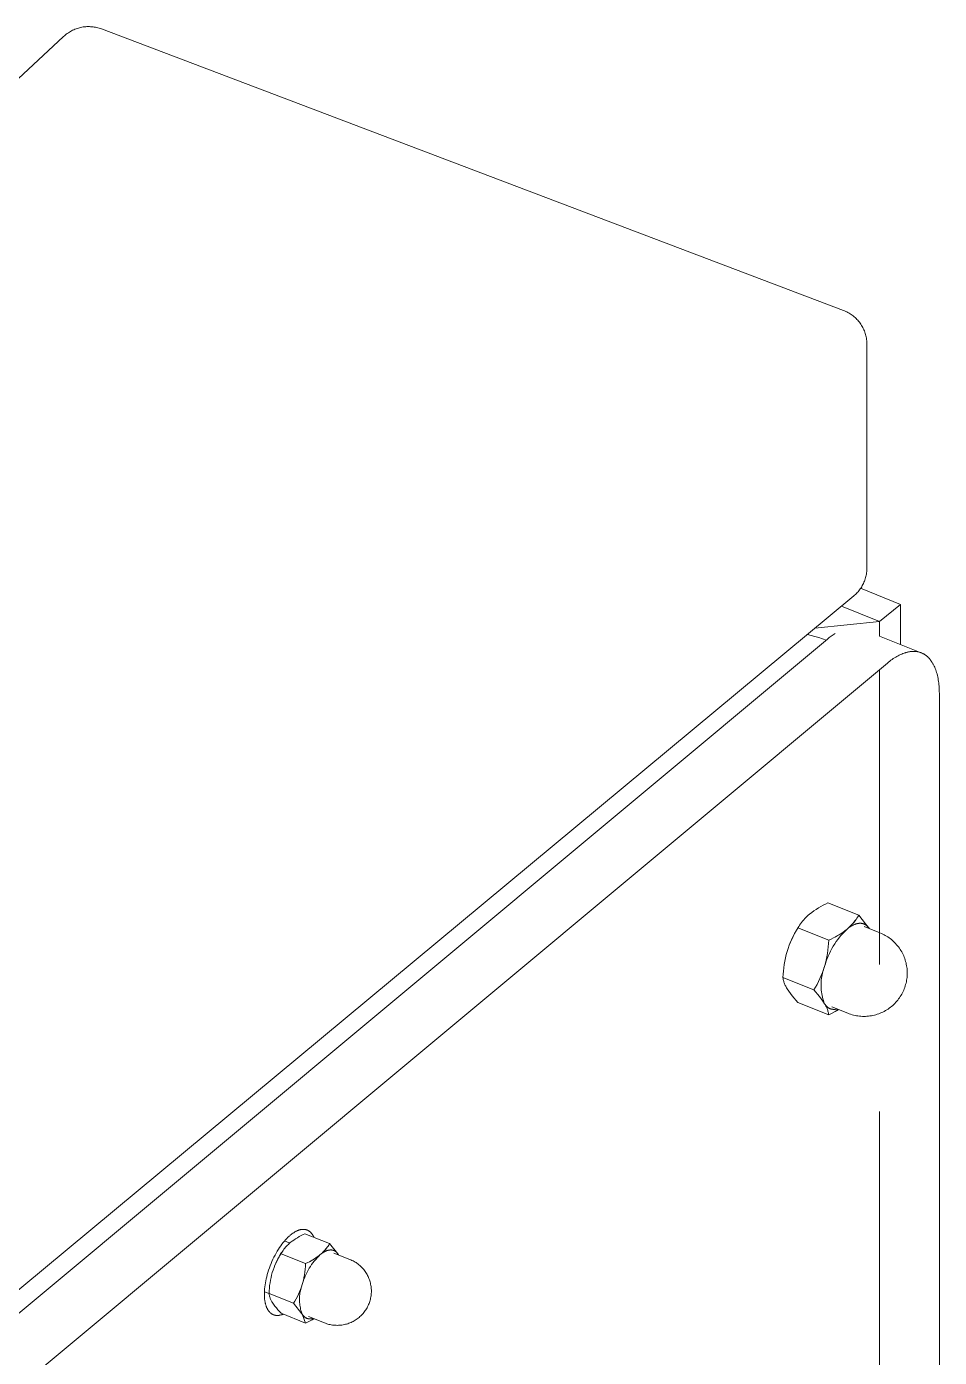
# Model space of a CAD drawing. Header units: inches. Extents: x -6 to 195, y -3 to 126.
# Drawn here: x 185.83 to 189.77, y 62.73 to 68.48 of the extents above; entities that cross this region are included whole.
import ezdxf

# ---------------------------------------------------------------- set-up
doc = ezdxf.new("R2010")
doc.units = ezdxf.units.IN
doc.linetypes.add('HIDDEN', pattern=[1.905, 1.27, -0.635])
doc.layers.add('ZANO_R', color=7, linetype='Continuous', lineweight=0)
doc.layers.add('ZANO_R_przerywana', color=250, linetype='HIDDEN', lineweight=0)

msp = doc.modelspace()

# ---------------------------------------------------------------- linework, layer by layer
at = {"layer": 'ZANO_R'}
for p, q in [((176.81448, 59.89315), (185.98749, 68.43479)), ((185.98749, 68.43479), (185.99084, 68.43782)), ((185.99084, 68.43782), (185.99491, 68.44128)), ((185.99491, 68.44128), (185.99908, 68.44459)), ((185.99908, 68.44459), (186.00337, 68.44776)), ((186.00337, 68.44776), (186.00777, 68.45078)), ((186.00777, 68.45078), (186.01226, 68.45365)), ((186.01226, 68.45365), (186.01685, 68.45637)), ((186.01685, 68.45637), (186.02152, 68.45893)), ((186.02152, 68.45893), (186.02628, 68.46133)), ((186.02628, 68.46133), (186.03112, 68.46357)), ((186.03112, 68.46357), (186.03604, 68.46564)), ((186.03604, 68.46564), (186.04102, 68.46755)), ((186.04102, 68.46755), (186.04606, 68.46928)), ((186.04606, 68.46928), (186.05116, 68.47085)), ((186.05116, 68.47085), (186.0563, 68.47224)), ((186.0563, 68.47224), (186.06149, 68.47345)), ((186.06149, 68.47345), (186.06672, 68.47449)), ((186.06672, 68.47449), (186.07199, 68.47536)), ((186.07199, 68.47536), (186.07727, 68.47604)), ((186.07727, 68.47604), (186.08258, 68.47654)), ((186.08258, 68.47654), (186.08791, 68.47687)), ((186.08791, 68.47687), (186.09324, 68.47701)), ((186.09324, 68.47701), (186.09857, 68.47697)), ((186.09857, 68.47697), (186.1039, 68.47676)), ((186.1039, 68.47676), (186.10921, 68.47636)), ((186.10921, 68.47636), (186.11451, 68.47578)), ((186.11451, 68.47578), (186.11979, 68.47502)), ((186.11979, 68.47502), (186.12504, 68.47409)), ((186.12504, 68.47409), (186.13026, 68.47298)), ((186.13026, 68.47298), (186.13543, 68.47169)), ((186.13543, 68.47169), (186.14056, 68.47023)), ((186.14056, 68.47023), (186.14563, 68.46859)), ((186.14563, 68.46859), (186.15065, 68.46678)), ((186.15065, 68.46678), (189.3542, 67.25184)), ((189.3542, 67.25184), (189.35925, 67.24983)), ((189.35925, 67.24983), (189.36422, 67.24764)), ((189.36422, 67.24764), (189.36912, 67.24528)), ((189.36912, 67.24528), (189.37394, 67.24276)), ((189.37394, 67.24276), (189.37866, 67.24007)), ((189.37866, 67.24007), (189.38329, 67.23721)), ((189.38329, 67.23721), (189.38781, 67.2342)), ((189.38781, 67.2342), (189.39223, 67.23104)), ((189.39223, 67.23104), (189.39654, 67.22772)), ((189.39654, 67.22772), (189.40073, 67.22426)), ((189.40073, 67.22426), (189.4048, 67.22065)), ((189.4048, 67.22065), (189.40875, 67.21691)), ((189.40875, 67.21691), (189.41256, 67.21303)), ((189.41256, 67.21303), (189.41623, 67.20903)), ((189.41623, 67.20903), (189.41977, 67.2049)), ((189.41977, 67.2049), (189.42315, 67.20065)), ((189.42315, 67.20065), (189.4264, 67.19628)), ((189.4264, 67.19628), (189.42948, 67.19181)), ((189.42948, 67.19181), (189.43242, 67.18723)), ((189.43242, 67.18723), (189.43519, 67.18255)), ((189.43519, 67.18255), (189.4378, 67.17778)), ((189.4378, 67.17778), (189.44024, 67.17293)), ((189.44024, 67.17293), (189.44251, 67.16799)), ((189.44251, 67.16799), (189.44462, 67.16297)), ((189.44462, 67.16297), (189.44654, 67.15789)), ((189.44654, 67.15789), (189.44829, 67.15274)), ((189.44829, 67.15274), (189.44987, 67.14754)), ((189.44987, 67.14754), (189.45126, 67.14229)), ((189.45126, 67.14229), (189.45247, 67.13699)), ((189.45247, 67.13699), (189.4535, 67.13165)), ((189.4535, 67.13165), (189.45434, 67.12628)), ((189.45434, 67.12628), (189.45499, 67.12088)), ((189.45499, 67.12088), (189.45546, 67.11546)), ((189.45546, 67.11546), (189.45574, 67.11003)), ((189.45574, 67.11003), (189.45584, 67.1046)), ((189.45584, 67.1046), (189.45584, 66.14023)), ((189.45574, 66.13488), (189.45547, 66.12953)), ((189.45584, 66.14023), (189.45574, 66.13488)), ((189.44292, 66.07777), (189.44071, 66.07289)), ((189.44496, 66.08271), (189.44292, 66.07777)), ((189.44683, 66.08773), (189.44496, 66.08271)), ((189.44852, 66.09281), (189.44683, 66.08773)), ((189.45005, 66.09794), (189.44852, 66.09281)), ((189.4514, 66.10312), (189.45005, 66.09794)), ((189.45257, 66.10834), (189.4514, 66.10312)), ((189.45357, 66.1136), (189.45257, 66.10834)), ((189.45438, 66.11889), (189.45357, 66.1136)), ((189.45502, 66.1242), (189.45438, 66.11889)), ((189.45547, 66.12953), (189.45502, 66.1242)), ((189.39898, 66.0191), (179.46426, 57.76634)), ((189.40232, 66.02195), (189.39898, 66.0191)), ((189.40628, 66.02555), (189.40232, 66.02195)), ((189.41011, 66.02928), (189.40628, 66.02555)), ((189.41382, 66.03314), (189.41011, 66.02928)), ((189.41739, 66.03713), (189.41382, 66.03314)), ((189.42083, 66.04123), (189.41739, 66.03713)), ((189.42412, 66.04545), (189.42083, 66.04123)), ((189.42727, 66.04978), (189.42412, 66.04545)), ((189.43027, 66.05422), (189.42727, 66.04978)), ((189.42868, 66.05183), (189.60046, 65.98259)), ((189.43312, 66.05875), (189.43027, 66.05422)), ((189.43581, 66.06337), (189.43312, 66.05875)), ((189.43834, 66.06809), (189.43581, 66.06337)), ((189.44071, 66.07289), (189.43834, 66.06809)), ((189.34535, 65.97454), (189.51013, 65.90811)), ((189.60046, 65.98259), (189.51013, 65.90811)), ((189.60046, 65.80932), (189.60046, 65.98259)), ((189.2312, 65.87972), (189.51013, 65.90811)), ((189.51013, 65.90811), (189.51013, 65.84545)), ((189.19849, 65.85254), (189.21504, 65.84859)), ((189.21504, 65.84859), (189.23147, 65.84416)), ((189.3016, 65.8453), (189.29344, 65.83915)), ((189.30996, 65.85117), (189.3016, 65.8453)), ((189.31853, 65.85674), (189.30996, 65.85117)), ((189.51013, 65.84545), (189.69017, 65.77344)), ((179.64509, 57.79825), (189.2855, 65.83272)), ((189.23147, 65.84416), (189.24777, 65.83926)), ((189.24777, 65.83926), (189.26392, 65.83389)), ((189.26392, 65.83389), (189.27991, 65.82806)), ((189.29344, 65.83915), (189.2855, 65.83272)), ((189.54441, 65.72917), (189.54939, 65.73324)), ((189.54939, 65.73324), (189.5544, 65.73718)), ((189.5544, 65.73718), (189.55946, 65.74099)), ((189.55946, 65.74099), (189.56455, 65.74466)), ((189.56455, 65.74466), (189.56968, 65.74818)), ((189.56968, 65.74818), (189.57483, 65.75155)), ((189.57483, 65.75155), (189.58001, 65.75476)), ((189.58001, 65.75476), (189.5852, 65.7578)), ((189.5852, 65.7578), (189.59042, 65.76067)), ((189.59042, 65.76067), (189.59564, 65.76336)), ((189.59564, 65.76336), (189.60087, 65.76586)), ((189.60087, 65.76586), (189.6061, 65.76817)), ((189.6061, 65.76817), (189.61133, 65.77028)), ((189.61133, 65.77028), (189.61654, 65.77219)), ((189.61654, 65.77219), (189.61915, 65.77307)), ((189.61915, 65.77307), (189.62175, 65.77389)), ((189.62175, 65.77389), (189.62434, 65.77466)), ((189.62434, 65.77466), (189.62693, 65.77538)), ((189.62693, 65.77538), (189.62952, 65.77604)), ((189.62952, 65.77604), (189.6321, 65.77664)), ((189.6321, 65.77664), (189.63467, 65.77719)), ((189.63467, 65.77719), (189.63723, 65.77768)), ((189.63723, 65.77768), (189.63978, 65.77812)), ((189.63978, 65.77812), (189.64232, 65.77849)), ((189.64232, 65.77849), (189.64486, 65.77881)), ((189.64486, 65.77881), (189.64738, 65.77907)), ((189.64738, 65.77907), (189.64989, 65.77928)), ((189.64989, 65.77928), (189.65239, 65.77942)), ((189.65239, 65.77942), (189.65488, 65.7795)), ((189.65488, 65.7795), (189.65735, 65.77953)), ((189.65735, 65.77953), (189.65981, 65.77949)), ((189.65981, 65.77949), (189.66225, 65.77939)), ((189.66225, 65.77939), (189.66468, 65.77923)), ((189.66468, 65.77923), (189.66709, 65.77901)), ((189.66709, 65.77901), (189.66949, 65.77873)), ((189.66949, 65.77873), (189.67186, 65.77839)), ((189.67186, 65.77839), (189.67422, 65.77799)), ((189.67422, 65.77799), (189.67656, 65.77752)), ((189.67656, 65.77752), (189.67888, 65.777)), ((189.67888, 65.777), (189.68118, 65.77641)), ((189.68118, 65.77641), (189.68346, 65.77576)), ((189.68346, 65.77576), (189.68572, 65.77505)), ((189.68572, 65.77505), (189.68795, 65.77427)), ((189.68795, 65.77427), (189.69017, 65.77344)), ((189.69017, 65.77344), (189.69236, 65.77254)), ((189.69236, 65.77254), (189.69452, 65.77158)), ((189.69452, 65.77158), (189.69667, 65.77056)), ((189.69667, 65.77056), (189.69878, 65.76948)), ((189.69878, 65.76948), (189.70087, 65.76834)), ((189.70087, 65.76834), (189.70294, 65.76714)), ((189.70294, 65.76714), (189.70498, 65.76588)), ((189.70498, 65.76588), (189.70699, 65.76455)), ((189.70699, 65.76455), (189.70897, 65.76317)), ((189.70897, 65.76317), (189.71093, 65.76173)), ((189.71093, 65.76173), (189.71286, 65.76023)), ((189.71286, 65.76023), (189.71476, 65.75867)), ((189.71476, 65.75867), (189.71662, 65.75706)), ((189.71662, 65.75706), (189.71846, 65.75539)), ((189.71846, 65.75539), (189.72027, 65.75366)), ((189.72027, 65.75366), (189.72205, 65.75187)), ((189.72205, 65.75187), (189.7238, 65.75003)), ((189.7238, 65.75003), (189.72551, 65.74813)), ((189.72551, 65.74813), (189.7272, 65.74618)), ((189.7272, 65.74618), (189.72885, 65.74418)), ((189.72885, 65.74418), (189.73047, 65.74212)), ((189.73047, 65.74212), (189.73206, 65.74001)), ((189.73206, 65.74001), (189.73361, 65.73785)), ((189.73361, 65.73785), (189.73514, 65.73563)), ((189.73514, 65.73563), (189.73662, 65.73337)), ((189.73662, 65.73337), (189.73808, 65.73106)), ((189.73808, 65.73106), (189.7395, 65.7287)), ((189.54441, 65.72917), (179.904, 57.6947)), ((189.7395, 65.7287), (189.74089, 65.72629)), ((189.74089, 65.72629), (189.74224, 65.72383)), ((189.74224, 65.72383), (189.74356, 65.72133)), ((189.74356, 65.72133), (189.74484, 65.71878)), ((189.74484, 65.71878), (189.74609, 65.71619)), ((189.74609, 65.71619), (189.74849, 65.71088)), ((189.74849, 65.71088), (189.75075, 65.7054)), ((189.75075, 65.7054), (189.75286, 65.69977)), ((189.75286, 65.69977), (189.75484, 65.69398)), ((189.75484, 65.69398), (189.75668, 65.68805)), ((189.75668, 65.68805), (189.75839, 65.68199)), ((189.75839, 65.68199), (189.75995, 65.6758)), ((189.75995, 65.6758), (189.76138, 65.66949)), ((189.76138, 65.66949), (189.76267, 65.66307)), ((189.76267, 65.66307), (189.76383, 65.65655)), ((189.76383, 65.65655), (189.76486, 65.64993)), ((189.76486, 65.64993), (189.76576, 65.64323)), ((189.76576, 65.64323), (189.76653, 65.63645)), ((189.76653, 65.63645), (189.76718, 65.6296)), ((189.76718, 65.6296), (189.7677, 65.62269)), ((189.7677, 65.62269), (189.76838, 65.60871)), ((189.76838, 65.60871), (189.7686, 65.59456)), ((189.7686, 52.92922), (189.7686, 65.59456)), ((189.19744, 64.6358), (189.2027, 64.64061)), ((189.2027, 64.64061), (189.20812, 64.64526)), ((189.20812, 64.64526), (189.21731, 64.65235)), ((189.21731, 64.65235), (189.22672, 64.65915)), ((189.22672, 64.65915), (189.23635, 64.66565)), ((189.23635, 64.66565), (189.24617, 64.67185)), ((189.24617, 64.67185), (189.25619, 64.67772)), ((189.25619, 64.67772), (189.26639, 64.68328)), ((189.26639, 64.68328), (189.27676, 64.68851)), ((189.27676, 64.68851), (189.28729, 64.69342)), ((189.28729, 64.69342), (189.4202, 64.64026)), ((189.4202, 64.64026), (189.41659, 64.6341)), ((189.4647, 64.58481), (189.4202, 64.64026)), ((189.15056, 64.57356), (189.15785, 64.58554)), ((189.15422, 64.58048), (189.16118, 64.59137)), ((189.15785, 64.58554), (189.1615, 64.59167)), ((189.15785, 64.58554), (189.29076, 64.53238)), ((189.16118, 64.59137), (189.16258, 64.59346)), ((189.1615, 64.59167), (189.16535, 64.59767)), ((189.16517, 64.59734), (189.16588, 64.5984)), ((189.16535, 64.59767), (189.16939, 64.60355)), ((189.16939, 64.60355), (189.17362, 64.60929)), ((189.17362, 64.60929), (189.17804, 64.6149)), ((189.17804, 64.6149), (189.18263, 64.62036)), ((189.18263, 64.62036), (189.1874, 64.62566)), ((189.1874, 64.62566), (189.19234, 64.63081)), ((189.19234, 64.63081), (189.19744, 64.6358)), ((189.37539, 64.58514), (189.36993, 64.58054)), ((189.36993, 64.58054), (189.37338, 64.58334)), ((189.37338, 64.58334), (189.37685, 64.586)), ((189.38068, 64.58993), (189.37539, 64.58514)), ((189.37685, 64.586), (189.38034, 64.58852)), ((189.38034, 64.58852), (189.38385, 64.59089)), ((189.38581, 64.59489), (189.38068, 64.58993)), ((189.38641, 64.59569), (189.38171, 64.59107)), ((189.38385, 64.59089), (189.38736, 64.59311)), ((189.39077, 64.60002), (189.38581, 64.59489)), ((189.39096, 64.60046), (189.38641, 64.59569)), ((189.38736, 64.59311), (189.38912, 64.59416)), ((189.38912, 64.59416), (189.39088, 64.59517)), ((189.39555, 64.60533), (189.39077, 64.60002)), ((189.39088, 64.59517), (189.39264, 64.59613)), ((189.39536, 64.60537), (189.39096, 64.60046)), ((189.39264, 64.59613), (189.39439, 64.59705)), ((189.39439, 64.59705), (189.39615, 64.59793)), ((189.39961, 64.61041), (189.39536, 64.60537)), ((189.40014, 64.61079), (189.39555, 64.60533)), ((189.39615, 64.59793), (189.3979, 64.59876)), ((189.3979, 64.59876), (189.39965, 64.59955)), ((189.4037, 64.61557), (189.39961, 64.61041)), ((189.39965, 64.59955), (189.40139, 64.6003)), ((189.40455, 64.6164), (189.40014, 64.61079)), ((189.40139, 64.6003), (189.40313, 64.601)), ((189.40313, 64.601), (189.40487, 64.60165)), ((189.40763, 64.62086), (189.4037, 64.61557)), ((189.40877, 64.62216), (189.40455, 64.6164)), ((189.40487, 64.60165), (189.4066, 64.60225)), ((189.4066, 64.60225), (189.40832, 64.60281)), ((189.40832, 64.60281), (189.41003, 64.60332)), ((189.41278, 64.62806), (189.40877, 64.62216)), ((189.41003, 64.60332), (189.41173, 64.60378)), ((189.41173, 64.60378), (189.41343, 64.6042)), ((189.41659, 64.6341), (189.41278, 64.62806)), ((189.41343, 64.6042), (189.41511, 64.60456)), ((189.41511, 64.60456), (189.41679, 64.60487)), ((189.41679, 64.60487), (189.41845, 64.60514)), ((189.41845, 64.60514), (189.4201, 64.60535)), ((189.4201, 64.60535), (189.42174, 64.60552)), ((189.42174, 64.60552), (189.42337, 64.60564)), ((189.42337, 64.60564), (189.42498, 64.6057)), ((189.42498, 64.6057), (189.42657, 64.60572)), ((189.42657, 64.60572), (189.42816, 64.60568)), ((189.42816, 64.60568), (189.42972, 64.6056)), ((189.42972, 64.6056), (189.43127, 64.60546)), ((189.43127, 64.60546), (189.4328, 64.60528)), ((189.4328, 64.60528), (189.43431, 64.60504)), ((189.43431, 64.60504), (189.43581, 64.60476)), ((189.43581, 64.60476), (189.43728, 64.60442)), ((189.43728, 64.60442), (189.43874, 64.60404)), ((189.43874, 64.60404), (189.43946, 64.60383)), ((189.43946, 64.60383), (189.44018, 64.60361)), ((189.44018, 64.60361), (189.44089, 64.60338)), ((189.44089, 64.60338), (189.44159, 64.60313)), ((189.44159, 64.60313), (189.44229, 64.60287)), ((189.44229, 64.60287), (189.44299, 64.6026)), ((189.44299, 64.6026), (189.44368, 64.60232)), ((189.44326, 64.59189), (189.51219, 64.56432)), ((189.44368, 64.60232), (189.44436, 64.60203)), ((189.44436, 64.60203), (189.44571, 64.6014)), ((189.44571, 64.6014), (189.44704, 64.60073)), ((189.44704, 64.60073), (189.44835, 64.60002)), ((189.44835, 64.60002), (189.44963, 64.59926)), ((189.44963, 64.59926), (189.45089, 64.59845)), ((189.45089, 64.59845), (189.45213, 64.5976)), ((189.45213, 64.5976), (189.45334, 64.5967)), ((189.45334, 64.5967), (189.45453, 64.59577)), ((189.45453, 64.59577), (189.45569, 64.59479)), ((189.45569, 64.59479), (189.45683, 64.59377)), ((189.45683, 64.59377), (189.45794, 64.5927)), ((189.45794, 64.5927), (189.45903, 64.5916)), ((189.45903, 64.5916), (189.46009, 64.59046)), ((189.46009, 64.59046), (189.46113, 64.58928)), ((189.46113, 64.58928), (189.46214, 64.58806)), ((189.46214, 64.58806), (189.46312, 64.58681)), ((189.46312, 64.58681), (189.46408, 64.58552)), ((189.46408, 64.58552), (189.46501, 64.58419)), ((189.46501, 64.58419), (189.46591, 64.58283)), ((189.12491, 64.52296), (189.13002, 64.53483)), ((189.12545, 64.52347), (189.13111, 64.5363)), ((189.13002, 64.53483), (189.13552, 64.54653)), ((189.13111, 64.5363), (189.13719, 64.54893)), ((189.13552, 64.54653), (189.14139, 64.55804)), ((189.13719, 64.54893), (189.14367, 64.56136)), ((189.14139, 64.55804), (189.14762, 64.56936)), ((189.14367, 64.56136), (189.15056, 64.57356)), ((189.14762, 64.56936), (189.15422, 64.58048)), ((189.29076, 64.53238), (189.29006, 64.51805)), ((189.30132, 64.53721), (189.29076, 64.53238)), ((189.31172, 64.54239), (189.30132, 64.53721)), ((189.32194, 64.54792), (189.31172, 64.54239)), ((189.31666, 64.51665), (189.32332, 64.52653)), ((189.32703, 64.55112), (189.31821, 64.54622)), ((189.33197, 64.55379), (189.32194, 64.54792)), ((189.32332, 64.52653), (189.33031, 64.53617)), ((189.3357, 64.55627), (189.32703, 64.55112)), ((189.33031, 64.53617), (189.33762, 64.54557)), ((189.34179, 64.56), (189.33197, 64.55379)), ((189.34422, 64.56167), (189.3357, 64.55627)), ((189.33762, 64.54557), (189.34525, 64.55472)), ((189.33831, 64.55788), (189.33848, 64.55781)), ((189.3514, 64.56653), (189.34179, 64.56)), ((189.35258, 64.5673), (189.34422, 64.56167)), ((189.34525, 64.55472), (189.35318, 64.56361)), ((189.36078, 64.57338), (189.3514, 64.56653)), ((189.35318, 64.56361), (189.36141, 64.57221)), ((189.36993, 64.58054), (189.36078, 64.57338)), ((189.36141, 64.57221), (189.36993, 64.58054)), ((189.36906, 64.57981), (189.36905, 64.57981)), ((189.51219, 64.56432), (189.51806, 64.56186)), ((189.51806, 64.56186), (189.52384, 64.5592)), ((189.52384, 64.5592), (189.52952, 64.55634)), ((189.52952, 64.55634), (189.5351, 64.5533)), ((189.5351, 64.5533), (189.54058, 64.55006)), ((189.54058, 64.55006), (189.54594, 64.54665)), ((189.54594, 64.54665), (189.55118, 64.54305)), ((189.55118, 64.54305), (189.5563, 64.53927)), ((189.5563, 64.53927), (189.56129, 64.53532)), ((189.56129, 64.53532), (189.56614, 64.53121)), ((189.56614, 64.53121), (189.57084, 64.52693)), ((189.57084, 64.52693), (189.5754, 64.5225)), ((189.10394, 64.45618), (189.10727, 64.47014)), ((189.10727, 64.47014), (189.11104, 64.48399)), ((189.11104, 64.48399), (189.11541, 64.4973)), ((189.11541, 64.4973), (189.12022, 64.51047)), ((189.12018, 64.51093), (189.12491, 64.52296)), ((189.12022, 64.51047), (189.12545, 64.52347)), ((189.28531, 64.47527), (189.28285, 64.46113)), ((189.28734, 64.48948), (189.28531, 64.47527)), ((189.28892, 64.50374), (189.28734, 64.48948)), ((189.28863, 64.46419), (189.29351, 64.47505)), ((189.29006, 64.51805), (189.28892, 64.50374)), ((189.29351, 64.47505), (189.29877, 64.48574)), ((189.29877, 64.48574), (189.30438, 64.49624)), ((189.30438, 64.49624), (189.31035, 64.50655)), ((189.31035, 64.50655), (189.31666, 64.51665)), ((189.5754, 64.5225), (189.57981, 64.51791)), ((189.57981, 64.51791), (189.58405, 64.51318)), ((189.58405, 64.51318), (189.58814, 64.5083)), ((189.58814, 64.5083), (189.59205, 64.50329)), ((189.59205, 64.50329), (189.5958, 64.49815)), ((189.5958, 64.49815), (189.59936, 64.49288)), ((189.59936, 64.49288), (189.60275, 64.4875)), ((189.60275, 64.4875), (189.60594, 64.482)), ((189.60594, 64.482), (189.60896, 64.4764)), ((189.60896, 64.4764), (189.61177, 64.4707)), ((189.61177, 64.4707), (189.6144, 64.46491)), ((189.09497, 64.39951), (189.09655, 64.41378)), ((189.09655, 64.41378), (189.09857, 64.42798)), ((189.09857, 64.42798), (189.10104, 64.44212)), ((189.10104, 64.44212), (189.10394, 64.45618)), ((189.26781, 64.40518), (189.27021, 64.41227)), ((189.27285, 64.41927), (189.26848, 64.40595)), ((189.27021, 64.41227), (189.27285, 64.41927)), ((189.27662, 64.43311), (189.27285, 64.41927)), ((189.27285, 64.41927), (189.27622, 64.43069)), ((189.27622, 64.43069), (189.27997, 64.44199)), ((189.27995, 64.44707), (189.27662, 64.43311)), ((189.28285, 64.46113), (189.27995, 64.44707)), ((189.27997, 64.44199), (189.28411, 64.45316)), ((189.28411, 64.45316), (189.28863, 64.46419)), ((189.6144, 64.46491), (189.61682, 64.45903)), ((189.61682, 64.45903), (189.61904, 64.45307)), ((189.61904, 64.45307), (189.62106, 64.44704)), ((189.62106, 64.44704), (189.62288, 64.44094)), ((189.62288, 64.44094), (189.62448, 64.43479)), ((189.62448, 64.43479), (189.62588, 64.42858)), ((189.62588, 64.42858), (189.62706, 64.42233)), ((189.62706, 64.42233), (189.62803, 64.41605)), ((189.62803, 64.41605), (189.62878, 64.40973)), ((189.62878, 64.40973), (189.62932, 64.4034)), ((189.09313, 64.37087), (189.09383, 64.38521)), ((189.09313, 64.37087), (189.22604, 64.31771)), ((189.09376, 64.36698), (189.09313, 64.37087)), ((189.09452, 64.36311), (189.09376, 64.36698)), ((189.09383, 64.38521), (189.09497, 64.39951)), ((189.09541, 64.35927), (189.09452, 64.36311)), ((189.09643, 64.35546), (189.09541, 64.35927)), ((189.09757, 64.35169), (189.09643, 64.35546)), ((189.09884, 64.34795), (189.09757, 64.35169)), ((189.2467, 64.35432), (189.24021, 64.3419)), ((189.25277, 64.36696), (189.2467, 64.35432)), ((189.25843, 64.37978), (189.25277, 64.36696)), ((189.2576, 64.34638), (189.25799, 64.35386)), ((189.25799, 64.35386), (189.25863, 64.36131)), ((189.26367, 64.39278), (189.25843, 64.37978)), ((189.25863, 64.36131), (189.25953, 64.36874)), ((189.25953, 64.36874), (189.26068, 64.37613)), ((189.26068, 64.37613), (189.26209, 64.38348)), ((189.26209, 64.38348), (189.26374, 64.39078)), ((189.26848, 64.40595), (189.26367, 64.39278)), ((189.26374, 64.39078), (189.26565, 64.39801)), ((189.26565, 64.39801), (189.26781, 64.40518)), ((189.62595, 64.35314), (189.62458, 64.34699)), ((189.62711, 64.35933), (189.62595, 64.35314)), ((189.62806, 64.36556), (189.62711, 64.35933)), ((189.6288, 64.37182), (189.62806, 64.36556)), ((189.62933, 64.37809), (189.6288, 64.37182)), ((189.62932, 64.4034), (189.62965, 64.39704)), ((189.62965, 64.38439), (189.62933, 64.37809)), ((189.62965, 64.39704), (189.62976, 64.39069)), ((189.62976, 64.39069), (189.62965, 64.38439)), ((189.10022, 64.34426), (189.09884, 64.34795)), ((189.10173, 64.34062), (189.10022, 64.34426)), ((189.10336, 64.33703), (189.10173, 64.34062)), ((189.10511, 64.33349), (189.10336, 64.33703)), ((189.10697, 64.33002), (189.10511, 64.33349)), ((189.10895, 64.3266), (189.10697, 64.33002)), ((189.11104, 64.32326), (189.10895, 64.3266)), ((189.11803, 64.31278), (189.11104, 64.32326)), ((189.12536, 64.30254), (189.11803, 64.31278)), ((189.13301, 64.29254), (189.12536, 64.30254)), ((189.23332, 64.32969), (189.22604, 64.31771)), ((189.22604, 64.31771), (189.23462, 64.3085)), ((189.24021, 64.3419), (189.23332, 64.32969)), ((189.23462, 64.3085), (189.2429, 64.29901)), ((189.2429, 64.29901), (189.25087, 64.28926)), ((189.25747, 64.3389), (189.2576, 64.34638)), ((189.2576, 64.33142), (189.25747, 64.3389)), ((189.25799, 64.32395), (189.2576, 64.33142)), ((189.25863, 64.31649), (189.25799, 64.32395)), ((189.25953, 64.30907), (189.25863, 64.31649)), ((189.26068, 64.30167), (189.25953, 64.30907)), ((189.26209, 64.29432), (189.26068, 64.30167)), ((189.26374, 64.28703), (189.26209, 64.29432)), ((189.60323, 64.29469), (189.59991, 64.28933)), ((189.60638, 64.30015), (189.60323, 64.29469)), ((189.60933, 64.30571), (189.60638, 64.30015)), ((189.6121, 64.31137), (189.60933, 64.30571)), ((189.61468, 64.31712), (189.6121, 64.31137)), ((189.61706, 64.32295), (189.61468, 64.31712)), ((189.61924, 64.32886), (189.61706, 64.32295)), ((189.62122, 64.33484), (189.61924, 64.32886)), ((189.623, 64.34089), (189.62122, 64.33484)), ((189.62458, 64.34699), (189.623, 64.34089)), ((189.14098, 64.28279), (189.13301, 64.29254)), ((189.14927, 64.2733), (189.14098, 64.28279)), ((189.15785, 64.26408), (189.14927, 64.2733)), ((189.29076, 64.21092), (189.15785, 64.26408)), ((189.25087, 64.28926), (189.25853, 64.27926)), ((189.25853, 64.27926), (189.26586, 64.26901)), ((189.26565, 64.27979), (189.26374, 64.28703)), ((189.26781, 64.27263), (189.26565, 64.27979)), ((189.26586, 64.26901), (189.27285, 64.25854)), ((189.27021, 64.26554), (189.26781, 64.27263)), ((189.27285, 64.25854), (189.27021, 64.26554)), ((189.27285, 64.25854), (189.27494, 64.25519)), ((189.27362, 64.25715), (189.27285, 64.25854)), ((189.27444, 64.25578), (189.27362, 64.25715)), ((189.2753, 64.25444), (189.27444, 64.25578)), ((189.27494, 64.25519), (189.27692, 64.25178)), ((189.27621, 64.25313), (189.2753, 64.25444)), ((189.27716, 64.25186), (189.27621, 64.25313)), ((189.27692, 64.25178), (189.27878, 64.24831)), ((189.27815, 64.25062), (189.27716, 64.25186)), ((189.27919, 64.24941), (189.27815, 64.25062)), ((189.27878, 64.24831), (189.28052, 64.24477)), ((189.28027, 64.24824), (189.27919, 64.24941)), ((189.28138, 64.2471), (189.28027, 64.24824)), ((189.28052, 64.24477), (189.28215, 64.24118)), ((189.28254, 64.24601), (189.28138, 64.2471)), ((189.28215, 64.24118), (189.28366, 64.23754)), ((189.28373, 64.24495), (189.28254, 64.24601)), ((189.28366, 64.23754), (189.28505, 64.23385)), ((189.28496, 64.24394), (189.28373, 64.24495)), ((189.28622, 64.24297), (189.28496, 64.24394)), ((189.28751, 64.24204), (189.28622, 64.24297)), ((189.28883, 64.24116), (189.28751, 64.24204)), ((189.29019, 64.24032), (189.28883, 64.24116)), ((189.29157, 64.23953), (189.29019, 64.24032)), ((189.29297, 64.23878), (189.29157, 64.23953)), ((189.2944, 64.23809), (189.29297, 64.23878)), ((189.29586, 64.23744), (189.2944, 64.23809)), ((189.29733, 64.23684), (189.29586, 64.23744)), ((189.29883, 64.2363), (189.29733, 64.23684)), ((189.3733, 64.21705), (189.30437, 64.24462)), ((189.55223, 64.23907), (189.5469, 64.23537)), ((189.55742, 64.24296), (189.55223, 64.23907)), ((189.56247, 64.24703), (189.55742, 64.24296)), ((189.56725, 64.25114), (189.56247, 64.24703)), ((189.57188, 64.25542), (189.56725, 64.25114)), ((189.57636, 64.25984), (189.57188, 64.25542)), ((189.58069, 64.26442), (189.57636, 64.25984)), ((189.58487, 64.26914), (189.58069, 64.26442)), ((189.58888, 64.27399), (189.58487, 64.26914)), ((189.59273, 64.27898), (189.58888, 64.27399)), ((189.59641, 64.2841), (189.59273, 64.27898)), ((189.59991, 64.28933), (189.59641, 64.2841)), ((189.28505, 64.23385), (189.28632, 64.23011)), ((189.28632, 64.23011), (189.28746, 64.22634)), ((189.28746, 64.22634), (189.28847, 64.22253)), ((189.28847, 64.22253), (189.28936, 64.21869)), ((189.28936, 64.21869), (189.29012, 64.21482)), ((189.29012, 64.21482), (189.29076, 64.21092)), ((189.29076, 64.21092), (189.30513, 64.21786)), ((189.30034, 64.2358), (189.29883, 64.2363)), ((189.30187, 64.23536), (189.30034, 64.2358)), ((189.30341, 64.23497), (189.30187, 64.23536)), ((189.30497, 64.23463), (189.30341, 64.23497)), ((189.30653, 64.23435), (189.30497, 64.23463)), ((189.30513, 64.21786), (189.31926, 64.22525)), ((189.30811, 64.23412), (189.30653, 64.23435)), ((189.30969, 64.23394), (189.30811, 64.23412)), ((189.31128, 64.23382), (189.30969, 64.23394)), ((189.31287, 64.23375), (189.31128, 64.23382)), ((189.31446, 64.23374), (189.31287, 64.23375)), ((189.31605, 64.23378), (189.31446, 64.23374)), ((189.31764, 64.23387), (189.31605, 64.23378)), ((189.31922, 64.23402), (189.31764, 64.23387)), ((189.3208, 64.23422), (189.31922, 64.23402)), ((189.31926, 64.22525), (189.33315, 64.23311)), ((189.32237, 64.23448), (189.3208, 64.23422)), ((189.32696, 64.22965), (189.32088, 64.22622)), ((189.32393, 64.23478), (189.32237, 64.23448)), ((189.32548, 64.23515), (189.32393, 64.23478)), ((189.32702, 64.23556), (189.32548, 64.23515)), ((189.33298, 64.23318), (189.32696, 64.22965)), ((189.37936, 64.21475), (189.3733, 64.21705)), ((189.3855, 64.21266), (189.37936, 64.21475)), ((189.39171, 64.21078), (189.3855, 64.21266)), ((189.39798, 64.20912), (189.39171, 64.21078)), ((189.4043, 64.20767), (189.39798, 64.20912)), ((189.41067, 64.20645), (189.4043, 64.20767)), ((189.41708, 64.20545), (189.41067, 64.20645)), ((189.42352, 64.20467), (189.41708, 64.20545)), ((189.42998, 64.20411), (189.42352, 64.20467)), ((189.43646, 64.20378), (189.42998, 64.20411)), ((189.44295, 64.20368), (189.43646, 64.20378)), ((189.44943, 64.2038), (189.44295, 64.20368)), ((189.45591, 64.20414), (189.44943, 64.2038)), ((189.46237, 64.20471), (189.45591, 64.20414)), ((189.46881, 64.2055), (189.46237, 64.20471)), ((189.47522, 64.20652), (189.46881, 64.2055)), ((189.48158, 64.20775), (189.47522, 64.20652)), ((189.4879, 64.20921), (189.48158, 64.20775)), ((189.49417, 64.21089), (189.4879, 64.20921)), ((189.50037, 64.21278), (189.49417, 64.21089)), ((189.50651, 64.21488), (189.50037, 64.21278)), ((189.51257, 64.2172), (189.50651, 64.21488)), ((189.51854, 64.21973), (189.51257, 64.2172)), ((189.52442, 64.22246), (189.51854, 64.21973)), ((189.53021, 64.22539), (189.52442, 64.22246)), ((189.53589, 64.22852), (189.53021, 64.22539)), ((189.54146, 64.23185), (189.53589, 64.22852)), ((189.5469, 64.23537), (189.54146, 64.23185)), ((186.96616, 63.25896), (186.96974, 63.26186)), ((186.96974, 63.26186), (186.97336, 63.26463)), ((186.97336, 63.26463), (186.97703, 63.26726)), ((186.97703, 63.26726), (186.98072, 63.26973)), ((186.98072, 63.26973), (186.98257, 63.27091)), ((186.98257, 63.27091), (186.98444, 63.27204)), ((186.98444, 63.27204), (186.9863, 63.27313)), ((186.9863, 63.27313), (186.98817, 63.27418)), ((186.98817, 63.27418), (186.99005, 63.27518)), ((186.99005, 63.27518), (186.99193, 63.27613)), ((186.99193, 63.27613), (186.9938, 63.27703)), ((186.9938, 63.27703), (186.99568, 63.27789)), ((186.99568, 63.27789), (186.99756, 63.27869)), ((186.99756, 63.27869), (186.99944, 63.27945)), ((186.99944, 63.27945), (187.00131, 63.28015)), ((187.00131, 63.28015), (187.00319, 63.2808)), ((187.00319, 63.2808), (187.00505, 63.28139)), ((187.00505, 63.28139), (187.00692, 63.28193)), ((187.00692, 63.28193), (187.00878, 63.28241)), ((187.00878, 63.28241), (187.01063, 63.28283)), ((187.01063, 63.28283), (187.01247, 63.2832)), ((187.01247, 63.2832), (187.0143, 63.2835)), ((187.01278, 63.25723), (187.02107, 63.26142)), ((187.0143, 63.2835), (187.01612, 63.28375)), ((187.01612, 63.28375), (187.01794, 63.28394)), ((187.01794, 63.28394), (187.01974, 63.28406)), ((187.01974, 63.28406), (187.02152, 63.28413)), ((187.02107, 63.26142), (187.0295, 63.26534)), ((187.02152, 63.28413), (187.02241, 63.28414)), ((187.02241, 63.28414), (187.0233, 63.28413)), ((187.0233, 63.28413), (187.02418, 63.28411)), ((187.02418, 63.28411), (187.02506, 63.28407)), ((187.02506, 63.28407), (187.02593, 63.28402)), ((187.02593, 63.28402), (187.0268, 63.28395)), ((187.0268, 63.28395), (187.02766, 63.28386)), ((187.02766, 63.28386), (187.02852, 63.28376)), ((187.02852, 63.28376), (187.02938, 63.28365)), ((187.02938, 63.28365), (187.03023, 63.28352)), ((187.0295, 63.26534), (187.13582, 63.22281)), ((187.03023, 63.28352), (187.03108, 63.28337)), ((187.03108, 63.28337), (187.03192, 63.2832)), ((187.03192, 63.2832), (187.03275, 63.28302)), ((187.03275, 63.28302), (187.03358, 63.28283)), ((187.03358, 63.28283), (187.03441, 63.28262)), ((187.03441, 63.28262), (187.03523, 63.28239)), ((187.03523, 63.28239), (187.03605, 63.28214)), ((187.03605, 63.28214), (187.03686, 63.28188)), ((187.03686, 63.28188), (187.03766, 63.28161)), ((187.03766, 63.28161), (187.03846, 63.28132)), ((187.03846, 63.28132), (187.03925, 63.28101)), ((187.03925, 63.28101), (187.04004, 63.28069)), ((187.04004, 63.28069), (187.04082, 63.28035)), ((187.04082, 63.28035), (187.04159, 63.27999)), ((187.04159, 63.27999), (187.04236, 63.27962)), ((187.04236, 63.27962), (187.04312, 63.27923)), ((187.04312, 63.27923), (187.04387, 63.27883)), ((187.04387, 63.27883), (187.04462, 63.27841)), ((187.04462, 63.27841), (187.04536, 63.27798)), ((187.04536, 63.27798), (187.0461, 63.27753)), ((187.0461, 63.27753), (187.04682, 63.27707)), ((187.04682, 63.27707), (187.04754, 63.27659)), ((187.04754, 63.27659), (187.04826, 63.27609)), ((187.04826, 63.27609), (187.04896, 63.27558)), ((187.04896, 63.27558), (187.04966, 63.27505)), ((187.04966, 63.27505), (187.05035, 63.27451)), ((187.05035, 63.27451), (187.05104, 63.27396)), ((187.05104, 63.27396), (187.05171, 63.27339)), ((187.05171, 63.27339), (187.05238, 63.2728)), ((187.05238, 63.2728), (187.05304, 63.2722)), ((187.05304, 63.2722), (187.0537, 63.27159)), ((187.0537, 63.27159), (187.05434, 63.27096)), ((187.05434, 63.27096), (187.05561, 63.26965)), ((187.05561, 63.26965), (187.05684, 63.26829)), ((187.05684, 63.26829), (187.05804, 63.26688)), ((187.05804, 63.26688), (187.05921, 63.2654)), ((187.05921, 63.2654), (187.06035, 63.26388)), ((187.06035, 63.26388), (187.06145, 63.2623)), ((187.06145, 63.2623), (187.06251, 63.26067)), ((187.06251, 63.26067), (187.06355, 63.25899)), ((186.91467, 63.19809), (186.91975, 63.20586)), ((186.91975, 63.20586), (186.9249, 63.21328)), ((186.9249, 63.21328), (186.93009, 63.22035)), ((186.93009, 63.22035), (186.93531, 63.22705)), ((186.93531, 63.22705), (186.94054, 63.23336)), ((186.93856, 63.19804), (186.9421, 63.20253)), ((186.94054, 63.23336), (186.94576, 63.23928)), ((186.9413, 63.23423), (186.96405, 63.22503)), ((186.9421, 63.20253), (186.94577, 63.20689)), ((186.94576, 63.23928), (186.95095, 63.24479)), ((186.94577, 63.20689), (186.94959, 63.21114)), ((186.94959, 63.21114), (186.95354, 63.21526)), ((186.95095, 63.24479), (186.95609, 63.24991)), ((186.95354, 63.21526), (186.95762, 63.21924)), ((186.95609, 63.24991), (186.95863, 63.25232)), ((186.95762, 63.21924), (186.96183, 63.2231)), ((186.95863, 63.25232), (186.96116, 63.25463)), ((186.96116, 63.25463), (186.96367, 63.25685)), ((186.96183, 63.2231), (186.96616, 63.22681)), ((186.96367, 63.25685), (186.96616, 63.25896)), ((186.96616, 63.22681), (186.97351, 63.23249)), ((186.97351, 63.23249), (186.98105, 63.23793)), ((186.98105, 63.23793), (186.98875, 63.24313)), ((186.98875, 63.24313), (186.99661, 63.24808)), ((186.99661, 63.24808), (187.00462, 63.25279)), ((187.00462, 63.25279), (187.01278, 63.25723)), ((187.06355, 63.25899), (187.06454, 63.25726)), ((187.06454, 63.25726), (187.0655, 63.25548)), ((187.0655, 63.25548), (187.06643, 63.25366)), ((187.06643, 63.25366), (187.06732, 63.25179)), ((187.06732, 63.25179), (187.06817, 63.24987)), ((187.12235, 63.2025), (187.1188, 63.19805)), ((187.12352, 63.20425), (187.11987, 63.19957)), ((187.12574, 63.20707), (187.12235, 63.2025)), ((187.12897, 63.21176), (187.12574, 63.20707)), ((187.13204, 63.21655), (187.12897, 63.21176)), ((187.13582, 63.22281), (187.13203, 63.21656)), ((187.17158, 63.17821), (187.13582, 63.22281)), ((186.8829, 63.13646), (186.88689, 63.14582)), ((186.88689, 63.14582), (186.8911, 63.15506)), ((186.8911, 63.15506), (186.8955, 63.16413)), ((186.8955, 63.16413), (186.90008, 63.173)), ((186.90008, 63.173), (186.90482, 63.18164)), ((186.90807, 63.14781), (186.90368, 63.13845)), ((186.90456, 63.13964), (186.90942, 63.14975)), ((186.90482, 63.18164), (186.90969, 63.19001)), ((186.91277, 63.15703), (186.90807, 63.14781)), ((186.90942, 63.14975), (186.91461, 63.15969)), ((186.90969, 63.19001), (186.91467, 63.19809)), ((186.91776, 63.16609), (186.91277, 63.15703)), ((186.91461, 63.15969), (186.92012, 63.16946)), ((186.92304, 63.17498), (186.91776, 63.16609)), ((186.92012, 63.16946), (186.92595, 63.17904)), ((186.92861, 63.1837), (186.92304, 63.17498)), ((186.92595, 63.17904), (186.92887, 63.18394)), ((186.92595, 63.17904), (187.03227, 63.13651)), ((186.92861, 63.1837), (186.92933, 63.18478)), ((186.92887, 63.18394), (186.93195, 63.18875)), ((186.93195, 63.18875), (186.93518, 63.19345)), ((186.93518, 63.19345), (186.93856, 63.19804)), ((187.05648, 63.1486), (187.04888, 63.14457)), ((187.06394, 63.15287), (187.05648, 63.1486)), ((187.06976, 63.14707), (187.06391, 63.13954)), ((187.07126, 63.15738), (187.06394, 63.15287)), ((187.07033, 63.15692), (187.06468, 63.15349)), ((187.07586, 63.15438), (187.06976, 63.14707)), ((187.0759, 63.16049), (187.07033, 63.15692)), ((187.07843, 63.16213), (187.07126, 63.15738)), ((187.08221, 63.16149), (187.07586, 63.15438)), ((187.07803, 63.16191), (187.07631, 63.16076)), ((187.08544, 63.16711), (187.07843, 63.16213)), ((187.0888, 63.16838), (187.08221, 63.16149)), ((187.09229, 63.17232), (187.08544, 63.16711)), ((187.09561, 63.17504), (187.0888, 63.16838)), ((187.09491, 63.17446), (187.09228, 63.17232)), ((187.09561, 63.17504), (187.09295, 63.17285)), ((187.09885, 63.1778), (187.09561, 63.17504)), ((187.09842, 63.17732), (187.09561, 63.17504)), ((187.10126, 63.17949), (187.09842, 63.17732)), ((187.10312, 63.18156), (187.09886, 63.17779)), ((187.10411, 63.18154), (187.10126, 63.17949)), ((187.10725, 63.18548), (187.10312, 63.18156)), ((187.10697, 63.18347), (187.10411, 63.18154)), ((187.10983, 63.18526), (187.10697, 63.18347)), ((187.11125, 63.18953), (187.10725, 63.18548)), ((187.1121, 63.19062), (187.10798, 63.18635)), ((187.11127, 63.18611), (187.10983, 63.18526)), ((187.1151, 63.19372), (187.11125, 63.18953)), ((187.1127, 63.18692), (187.11127, 63.18611)), ((187.11606, 63.19503), (187.1121, 63.19062)), ((187.11413, 63.1877), (187.1127, 63.18692)), ((187.11557, 63.18845), (187.11413, 63.1877)), ((187.1188, 63.19805), (187.1151, 63.19372)), ((187.117, 63.18915), (187.11557, 63.18845)), ((187.11987, 63.19957), (187.11606, 63.19503)), ((187.11843, 63.18982), (187.117, 63.18915)), ((187.11985, 63.19045), (187.11843, 63.18982)), ((187.12127, 63.19105), (187.11985, 63.19045)), ((187.12269, 63.1916), (187.12127, 63.19105)), ((187.1241, 63.19212), (187.12269, 63.1916)), ((187.12551, 63.1926), (187.1241, 63.19212)), ((187.12691, 63.19304), (187.12551, 63.1926)), ((187.1283, 63.19344), (187.12691, 63.19304)), ((187.12969, 63.19379), (187.1283, 63.19344)), ((187.13107, 63.19411), (187.12969, 63.19379)), ((187.13244, 63.19439), (187.13107, 63.19411)), ((187.1338, 63.19462), (187.13244, 63.19439)), ((187.13515, 63.19482), (187.1338, 63.19462)), ((187.13649, 63.19497), (187.13515, 63.19482)), ((187.13782, 63.19508), (187.13649, 63.19497)), ((187.13914, 63.19515), (187.13782, 63.19508)), ((187.14045, 63.19518), (187.13914, 63.19515)), ((187.14174, 63.19517), (187.14045, 63.19518)), ((187.14303, 63.19511), (187.14174, 63.19517)), ((187.14429, 63.19501), (187.14303, 63.19511)), ((187.14555, 63.19488), (187.14429, 63.19501)), ((187.14679, 63.1947), (187.14555, 63.19488)), ((187.14801, 63.19448), (187.14679, 63.1947)), ((187.14861, 63.19435), (187.14801, 63.19448)), ((187.14922, 63.19421), (187.14861, 63.19435)), ((187.14981, 63.19407), (187.14922, 63.19421)), ((187.15041, 63.19391), (187.14981, 63.19407)), ((187.151, 63.19374), (187.15041, 63.19391)), ((187.15158, 63.19357), (187.151, 63.19374)), ((187.15216, 63.19338), (187.15158, 63.19357)), ((187.15274, 63.19318), (187.15216, 63.19338)), ((187.15331, 63.19297), (187.15274, 63.19318)), ((187.15388, 63.19276), (187.15331, 63.19297)), ((187.15445, 63.19253), (187.15388, 63.19276)), ((187.15432, 63.18198), (187.22325, 63.15441)), ((187.15501, 63.19229), (187.15445, 63.19253)), ((187.15556, 63.19205), (187.15501, 63.19229)), ((187.15611, 63.19179), (187.15556, 63.19205)), ((187.15666, 63.19152), (187.15611, 63.19179)), ((187.1572, 63.19125), (187.15666, 63.19152)), ((187.15773, 63.19096), (187.1572, 63.19125)), ((187.15826, 63.19067), (187.15773, 63.19096)), ((187.15931, 63.19005), (187.15826, 63.19067)), ((187.16034, 63.18939), (187.15931, 63.19005)), ((187.16135, 63.1887), (187.16034, 63.18939)), ((187.16234, 63.18797), (187.16135, 63.1887)), ((187.16331, 63.18721), (187.16234, 63.18797)), ((187.16425, 63.18641), (187.16331, 63.18721)), ((187.16518, 63.18557), (187.16425, 63.18641)), ((187.16609, 63.1847), (187.16518, 63.18557)), ((187.16697, 63.1838), (187.16609, 63.1847)), ((187.16784, 63.18287), (187.16697, 63.1838)), ((187.16868, 63.1819), (187.16784, 63.18287)), ((187.1695, 63.1809), (187.16868, 63.1819)), ((187.1703, 63.17988), (187.1695, 63.1809)), ((187.17107, 63.17882), (187.1703, 63.17988)), ((187.17183, 63.17773), (187.17107, 63.17882)), ((187.17256, 63.17662), (187.17183, 63.17773)), ((187.17327, 63.17547), (187.17256, 63.17662)), ((187.1741, 63.17407), (187.17327, 63.17547)), ((187.22325, 63.15441), (187.22788, 63.15247)), ((187.22788, 63.15247), (187.23244, 63.15037)), ((187.23244, 63.15037), (187.23693, 63.14811)), ((187.23693, 63.14811), (187.24134, 63.14571)), ((187.24134, 63.14571), (187.24566, 63.14316)), ((186.86412, 63.07973), (186.86658, 63.08907)), ((186.86658, 63.08907), (186.86932, 63.0985)), ((186.86932, 63.0985), (186.87233, 63.10799)), ((186.87233, 63.10799), (186.87561, 63.1175)), ((186.87561, 63.1175), (186.87913, 63.12701)), ((186.87913, 63.12701), (186.8829, 63.13646)), ((186.88548, 63.08672), (186.8885, 63.0978)), ((186.8885, 63.0978), (186.89199, 63.10845)), ((186.89199, 63.10845), (186.89584, 63.11898)), ((186.89958, 63.12895), (186.8958, 63.11932)), ((186.89584, 63.11898), (186.90003, 63.12939)), ((186.90368, 63.13845), (186.89958, 63.12895)), ((186.90003, 63.12939), (186.90456, 63.13964)), ((187.02915, 63.09938), (187.0273, 63.0871)), ((187.0306, 63.11172), (187.02915, 63.09938)), ((187.03448, 63.09065), (187.03057, 63.08196)), ((187.03164, 63.1241), (187.0306, 63.11172)), ((187.03227, 63.13651), (187.03164, 63.1241)), ((187.04115, 63.1408), (187.03227, 63.13651)), ((187.03868, 63.0992), (187.03448, 63.09065)), ((187.04317, 63.1076), (187.03868, 63.0992)), ((187.04888, 63.14457), (187.04115, 63.14078)), ((187.04795, 63.11585), (187.04317, 63.1076)), ((187.053, 63.12393), (187.04795, 63.11585)), ((187.05832, 63.13183), (187.053, 63.12393)), ((187.06391, 63.13954), (187.05832, 63.13183)), ((187.24566, 63.14316), (187.2499, 63.14046)), ((187.2499, 63.14046), (187.25403, 63.13762)), ((187.25403, 63.13762), (187.25808, 63.13464)), ((187.25808, 63.13464), (187.26201, 63.13152)), ((187.26201, 63.13152), (187.26584, 63.12827)), ((187.26584, 63.12827), (187.26956, 63.1249)), ((187.26956, 63.1249), (187.27316, 63.12139)), ((187.27316, 63.12139), (187.27663, 63.11777)), ((187.27663, 63.11777), (187.27999, 63.11404)), ((187.27999, 63.11404), (187.28321, 63.11019)), ((187.28321, 63.11019), (187.2863, 63.10623)), ((187.2863, 63.10623), (187.28926, 63.10217)), ((187.28926, 63.10217), (187.29207, 63.09801)), ((187.29207, 63.09801), (187.29474, 63.09376)), ((187.29474, 63.09376), (187.29727, 63.08942)), ((187.29727, 63.08942), (187.29964, 63.085)), ((186.8551, 63.02748), (186.85593, 63.03561)), ((186.85593, 63.03561), (186.85703, 63.04401)), ((186.85703, 63.04401), (186.85839, 63.05264)), ((186.85839, 63.05264), (186.86002, 63.06149)), ((186.86002, 63.06149), (186.86193, 63.07053)), ((186.86193, 63.07053), (186.86412, 63.07973)), ((186.87473, 63.01877), (186.87564, 63.03022)), ((186.87564, 63.03022), (186.87691, 63.04163)), ((186.87691, 63.04163), (186.87853, 63.053)), ((186.87853, 63.053), (186.8805, 63.06431)), ((186.8805, 63.06431), (186.88282, 63.07555)), ((186.88282, 63.07555), (186.88548, 63.08672)), ((187.01445, 63.03537), (187.0106, 63.02483)), ((187.01286, 63.03044), (187.01128, 63.0249)), ((187.01463, 63.03593), (187.01286, 63.03044)), ((187.01795, 63.04602), (187.01445, 63.03537)), ((187.01658, 63.04135), (187.01463, 63.03593)), ((187.02064, 63.05516), (187.01795, 63.04602)), ((187.02238, 63.06275), (187.01932, 63.05071)), ((187.02365, 63.0642), (187.02064, 63.05516)), ((187.02504, 63.07488), (187.02238, 63.06275)), ((187.02696, 63.07314), (187.02365, 63.0642)), ((187.0273, 63.0871), (187.02504, 63.07488)), ((187.03057, 63.08196), (187.02696, 63.07314)), ((187.29964, 63.085), (187.30187, 63.0805)), ((187.30187, 63.0805), (187.30394, 63.07593)), ((187.30394, 63.07593), (187.30585, 63.07128)), ((187.30585, 63.07128), (187.30761, 63.06658)), ((187.30761, 63.06658), (187.3092, 63.06182)), ((187.3092, 63.06182), (187.31064, 63.05701)), ((187.31064, 63.05701), (187.3119, 63.05215)), ((187.3119, 63.05215), (187.313, 63.04725)), ((187.313, 63.04725), (187.31394, 63.04232)), ((187.31394, 63.04232), (187.3147, 63.03735)), ((187.3147, 63.03735), (187.3153, 63.03237)), ((187.3153, 63.03237), (187.31572, 63.02737)), ((186.85406, 63.00481), (186.85417, 63.01207)), ((186.85413, 62.99905), (186.85406, 63.00481)), ((186.85436, 62.99334), (186.85413, 62.99905)), ((186.85417, 63.01207), (186.85451, 63.01963)), ((186.87427, 63.00654), (186.85426, 63.01463)), ((186.85474, 62.9877), (186.85436, 62.99334)), ((186.85451, 63.01963), (186.8551, 63.02748)), ((186.85529, 62.98214), (186.85474, 62.9877)), ((186.856, 62.97667), (186.85529, 62.98214)), ((186.85642, 62.97398), (186.856, 62.97667)), ((186.85688, 62.97133), (186.85642, 62.97398)), ((186.87417, 63.00731), (186.87473, 63.01877)), ((186.87417, 63.00731), (186.9805, 62.96478)), ((186.87468, 63.00419), (186.87417, 63.00731)), ((186.87529, 63.0011), (186.87468, 63.00419)), ((186.876, 62.99802), (186.87529, 63.0011)), ((186.87681, 62.99498), (186.876, 62.99802)), ((186.87772, 62.99196), (186.87681, 62.99498)), ((186.87874, 62.98897), (186.87772, 62.99196)), ((186.87985, 62.98602), (186.87874, 62.98897)), ((186.88105, 62.9831), (186.87985, 62.98602)), ((186.88236, 62.98023), (186.88105, 62.9831)), ((186.88375, 62.9774), (186.88236, 62.98023)), ((186.88524, 62.97462), (186.88375, 62.9774)), ((186.88683, 62.97189), (186.88524, 62.97462)), ((186.98633, 62.97436), (186.9805, 62.96478)), ((186.99184, 62.98412), (186.98633, 62.97436)), ((186.99703, 62.99407), (186.99184, 62.98412)), ((187.00189, 63.00417), (186.99703, 62.99407)), ((187.00641, 63.01443), (187.00189, 63.00417)), ((187.0056, 62.98503), (187.00556, 62.97927)), ((187.00556, 62.97927), (187.00572, 62.9735)), ((187.00583, 62.99079), (187.0056, 62.98503)), ((187.00572, 62.9735), (187.00608, 62.96775)), ((187.00625, 62.99654), (187.00583, 62.99079)), ((187.00687, 63.00228), (187.00625, 62.99654)), ((187.0106, 63.02483), (187.00641, 63.01443)), ((187.00768, 63.00798), (187.00687, 63.00228)), ((187.00869, 63.01366), (187.00768, 63.00798)), ((187.00989, 63.0193), (187.00869, 63.01366)), ((187.01128, 63.0249), (187.00989, 63.0193)), ((187.30933, 62.97325), (187.30776, 62.96852)), ((187.31074, 62.97802), (187.30933, 62.97325)), ((187.31198, 62.98283), (187.31074, 62.97802)), ((187.31306, 62.98769), (187.31198, 62.98283)), ((187.31398, 62.99258), (187.31306, 62.98769)), ((187.31473, 62.99749), (187.31398, 62.99258)), ((187.31531, 63.00243), (187.31473, 62.99749)), ((187.31573, 63.00739), (187.31531, 63.00243)), ((187.31572, 63.02737), (187.31598, 63.02235)), ((187.31598, 63.01236), (187.31573, 63.00739)), ((187.31598, 63.02235), (187.31607, 63.01733)), ((187.31607, 63.01733), (187.31598, 63.01236)), ((186.85739, 62.9687), (186.85688, 62.97133)), ((186.85794, 62.96611), (186.85739, 62.9687)), ((186.85854, 62.96356), (186.85794, 62.96611)), ((186.85918, 62.96105), (186.85854, 62.96356)), ((186.85987, 62.95858), (186.85918, 62.96105)), ((186.8606, 62.95615), (186.85987, 62.95858)), ((186.86138, 62.95377), (186.8606, 62.95615)), ((186.86221, 62.95144), (186.86138, 62.95377)), ((186.86308, 62.94916), (186.86221, 62.95144)), ((186.864, 62.94693), (186.86308, 62.94916)), ((186.86496, 62.94476), (186.864, 62.94693)), ((186.86597, 62.94264), (186.86496, 62.94476)), ((186.86702, 62.94058), (186.86597, 62.94264)), ((186.86812, 62.93858), (186.86702, 62.94058)), ((186.86927, 62.93665), (186.86812, 62.93858)), ((186.87046, 62.93478), (186.86927, 62.93665)), ((186.87169, 62.93297), (186.87046, 62.93478)), ((186.87233, 62.93209), (186.87169, 62.93297)), ((186.87297, 62.93123), (186.87233, 62.93209)), ((186.87363, 62.93039), (186.87297, 62.93123)), ((186.87429, 62.92956), (186.87363, 62.93039)), ((186.87497, 62.92876), (186.87429, 62.92956)), ((186.87566, 62.92797), (186.87497, 62.92876)), ((186.87635, 62.92719), (186.87566, 62.92797)), ((186.87706, 62.92644), (186.87635, 62.92719)), ((186.87778, 62.9257), (186.87706, 62.92644)), ((186.87851, 62.92499), (186.87778, 62.9257)), ((186.87925, 62.92429), (186.87851, 62.92499)), ((186.87999, 62.92361), (186.87925, 62.92429)), ((186.88075, 62.92295), (186.87999, 62.92361)), ((186.88152, 62.92231), (186.88075, 62.92295)), ((186.8823, 62.92168), (186.88152, 62.92231)), ((186.88309, 62.92108), (186.8823, 62.92168)), ((186.88388, 62.9205), (186.88309, 62.92108)), ((186.88469, 62.91993), (186.88388, 62.9205)), ((186.8855, 62.91939), (186.88469, 62.91993)), ((186.88633, 62.91886), (186.8855, 62.91939)), ((186.88716, 62.91836), (186.88633, 62.91886)), ((186.8885, 62.96921), (186.88683, 62.97189)), ((186.888, 62.91788), (186.88716, 62.91836)), ((186.88885, 62.91741), (186.888, 62.91788)), ((186.89409, 62.96083), (186.8885, 62.96921)), ((186.88971, 62.91697), (186.88885, 62.91741)), ((186.89058, 62.91654), (186.88971, 62.91697)), ((186.89145, 62.91614), (186.89058, 62.91654)), ((186.89234, 62.91575), (186.89145, 62.91614)), ((186.89323, 62.91539), (186.89234, 62.91575)), ((186.89413, 62.91505), (186.89323, 62.91539)), ((186.89995, 62.95264), (186.89409, 62.96083)), ((186.89503, 62.91472), (186.89413, 62.91505)), ((186.90608, 62.94464), (186.89995, 62.95264)), ((186.91245, 62.93684), (186.90608, 62.94464)), ((186.91908, 62.92925), (186.91245, 62.93684)), ((186.92595, 62.92187), (186.91908, 62.92925)), ((186.92698, 62.91499), (186.92487, 62.91439)), ((187.03227, 62.87935), (186.92595, 62.92187)), ((186.9291, 62.91565), (186.92698, 62.91499)), ((186.93122, 62.91639), (186.9291, 62.91565)), ((186.93334, 62.91719), (186.93122, 62.91639)), ((186.93547, 62.91807), (186.93334, 62.91719)), ((186.9805, 62.96478), (187.0165, 62.91977)), ((187.00608, 62.96775), (187.00663, 62.96201)), ((187.00663, 62.96201), (187.00738, 62.95629)), ((187.00738, 62.95629), (187.00832, 62.9506)), ((187.00832, 62.9506), (187.00945, 62.94495)), ((187.00945, 62.94495), (187.01077, 62.93934)), ((187.01077, 62.93934), (187.01229, 62.93378)), ((187.01229, 62.93378), (187.01399, 62.92827)), ((187.01399, 62.92827), (187.01588, 62.92282)), ((187.01588, 62.92282), (187.01795, 62.91744)), ((187.01795, 62.91744), (187.01858, 62.91631)), ((187.01858, 62.91631), (187.01924, 62.9152)), ((187.01924, 62.9152), (187.01995, 62.91412)), ((187.01931, 62.91514), (187.03227, 62.87935)), ((187.27733, 62.91765), (187.27391, 62.91403)), ((187.28063, 62.92137), (187.27733, 62.91765)), ((187.2838, 62.92521), (187.28063, 62.92137)), ((187.28683, 62.92914), (187.2838, 62.92521)), ((187.28974, 62.93318), (187.28683, 62.92914)), ((187.2925, 62.93732), (187.28974, 62.93318)), ((187.29513, 62.94154), (187.2925, 62.93732)), ((187.29761, 62.94585), (187.29513, 62.94154)), ((187.29994, 62.95025), (187.29761, 62.94585)), ((187.30213, 62.95471), (187.29994, 62.95025)), ((187.30416, 62.95925), (187.30213, 62.95471)), ((187.30604, 62.96386), (187.30416, 62.95925)), ((187.30776, 62.96852), (187.30604, 62.96386)), ((186.89595, 62.91442), (186.89503, 62.91472)), ((186.89687, 62.91414), (186.89595, 62.91442)), ((186.8978, 62.91388), (186.89687, 62.91414)), ((186.89873, 62.91364), (186.8978, 62.91388)), ((186.89967, 62.91342), (186.89873, 62.91364)), ((186.90062, 62.91321), (186.89967, 62.91342)), ((186.90157, 62.91303), (186.90062, 62.91321)), ((186.90254, 62.91288), (186.90157, 62.91303)), ((186.9035, 62.91274), (186.90254, 62.91288)), ((186.90447, 62.91262), (186.9035, 62.91274)), ((186.90545, 62.91252), (186.90447, 62.91262)), ((186.90644, 62.91244), (186.90545, 62.91252)), ((186.90743, 62.91238), (186.90644, 62.91244)), ((186.90842, 62.91234), (186.90743, 62.91238)), ((186.90942, 62.91233), (186.90842, 62.91234)), ((186.91042, 62.91233), (186.90942, 62.91233)), ((186.91143, 62.91235), (186.91042, 62.91233)), ((186.91244, 62.91239), (186.91143, 62.91235)), ((186.91346, 62.91245), (186.91244, 62.91239)), ((186.91448, 62.91253), (186.91346, 62.91245)), ((186.91551, 62.91263), (186.91448, 62.91253)), ((186.91654, 62.91275), (186.91551, 62.91263)), ((186.91757, 62.91289), (186.91654, 62.91275)), ((186.9186, 62.91305), (186.91757, 62.91289)), ((186.92068, 62.91342), (186.9186, 62.91305)), ((186.92277, 62.91387), (186.92068, 62.91342)), ((186.92487, 62.91439), (186.92277, 62.91387)), ((187.01995, 62.91412), (187.02069, 62.91306)), ((187.02069, 62.91306), (187.02146, 62.91203)), ((187.02146, 62.91203), (187.02228, 62.91103)), ((187.02228, 62.91103), (187.02312, 62.91005)), ((187.02312, 62.91005), (187.024, 62.9091)), ((187.024, 62.9091), (187.02491, 62.90819)), ((187.02491, 62.90819), (187.02585, 62.9073)), ((187.02585, 62.9073), (187.02682, 62.90645)), ((187.02682, 62.90645), (187.02782, 62.90563)), ((187.02782, 62.90563), (187.02885, 62.90485)), ((187.02885, 62.90485), (187.0299, 62.9041)), ((187.0299, 62.9041), (187.03098, 62.90339)), ((187.03098, 62.90339), (187.03208, 62.90272)), ((187.03208, 62.90272), (187.03321, 62.90208)), ((187.04262, 62.88437), (187.03227, 62.87935)), ((187.03321, 62.90208), (187.03435, 62.90149)), ((187.03435, 62.90149), (187.03552, 62.90093)), ((187.03552, 62.90093), (187.0367, 62.90041)), ((187.0367, 62.90041), (187.0379, 62.89994)), ((187.0379, 62.89994), (187.03912, 62.8995)), ((187.03912, 62.8995), (187.04035, 62.89911)), ((187.04035, 62.89911), (187.04159, 62.89876)), ((187.04159, 62.89876), (187.04284, 62.89845)), ((187.04263, 62.88435), (187.05132, 62.88878)), ((187.04284, 62.89845), (187.04411, 62.89819)), ((187.04411, 62.89819), (187.04538, 62.89796)), ((187.1136, 62.88025), (187.04467, 62.90782)), ((187.04538, 62.89796), (187.04666, 62.89779)), ((187.04666, 62.89779), (187.04794, 62.89765)), ((187.04794, 62.89765), (187.04923, 62.89756)), ((187.04923, 62.89756), (187.05052, 62.89752)), ((187.05052, 62.89752), (187.05182, 62.89752)), ((187.05132, 62.88878), (187.05988, 62.89345)), ((187.05182, 62.89752), (187.05311, 62.89756)), ((187.05311, 62.89756), (187.05439, 62.89765)), ((187.05439, 62.89765), (187.05568, 62.89778)), ((187.05568, 62.89778), (187.05696, 62.89795)), ((187.05696, 62.89795), (187.05823, 62.89817)), ((187.05823, 62.89817), (187.0595, 62.89844)), ((187.0595, 62.89844), (187.06075, 62.89874)), ((187.05988, 62.89345), (187.0683, 62.89837)), ((187.06075, 62.89874), (187.06199, 62.89909)), ((187.06199, 62.89909), (187.06323, 62.89948)), ((187.06323, 62.89948), (187.06444, 62.89991)), ((187.06817, 62.89842), (187.06468, 62.89633)), ((187.11839, 62.87843), (187.1136, 62.88025)), ((187.12324, 62.87678), (187.11839, 62.87843)), ((187.12814, 62.8753), (187.12324, 62.87678)), ((187.13309, 62.87399), (187.12814, 62.8753)), ((187.13808, 62.87285), (187.13309, 62.87399)), ((187.14311, 62.87188), (187.13808, 62.87285)), ((187.14817, 62.87109), (187.14311, 62.87188)), ((187.15325, 62.87048), (187.14817, 62.87109)), ((187.15835, 62.87004), (187.15325, 62.87048)), ((187.16347, 62.86978), (187.15835, 62.87004)), ((187.16859, 62.86969), (187.16347, 62.86978)), ((187.17371, 62.86979), (187.16859, 62.86969)), ((187.17882, 62.87006), (187.17371, 62.86979)), ((187.18392, 62.87051), (187.17882, 62.87006)), ((187.189, 62.87113), (187.18392, 62.87051)), ((187.19406, 62.87194), (187.189, 62.87113)), ((187.19909, 62.87291), (187.19406, 62.87194)), ((187.20408, 62.87406), (187.19909, 62.87291)), ((187.20902, 62.87538), (187.20408, 62.87406)), ((187.21392, 62.87688), (187.20902, 62.87538)), ((187.21877, 62.87854), (187.21392, 62.87688)), ((187.22355, 62.88037), (187.21877, 62.87854)), ((187.22826, 62.88236), (187.22355, 62.88037)), ((187.23291, 62.88452), (187.22826, 62.88236)), ((187.23748, 62.88684), (187.23291, 62.88452)), ((187.24196, 62.88931), (187.23748, 62.88684)), ((187.24636, 62.89194), (187.24196, 62.88931)), ((187.25066, 62.89471), (187.24636, 62.89194)), ((187.25486, 62.89764), (187.25066, 62.89471)), ((187.25896, 62.90071), (187.25486, 62.89764)), ((187.26295, 62.90392), (187.25896, 62.90071)), ((187.26672, 62.90717), (187.26295, 62.90392)), ((187.27037, 62.91054), (187.26672, 62.90717)), ((187.27391, 62.91403), (187.27037, 62.91054))]:
    msp.add_line(p, q, dxfattribs=at)
at = {"layer": 'ZANO_R_przerywana'}
msp.add_line((189.5097, 65.69811), (189.5097, 53.03277), dxfattribs=at)

doc.saveas('drawing.dxf')
